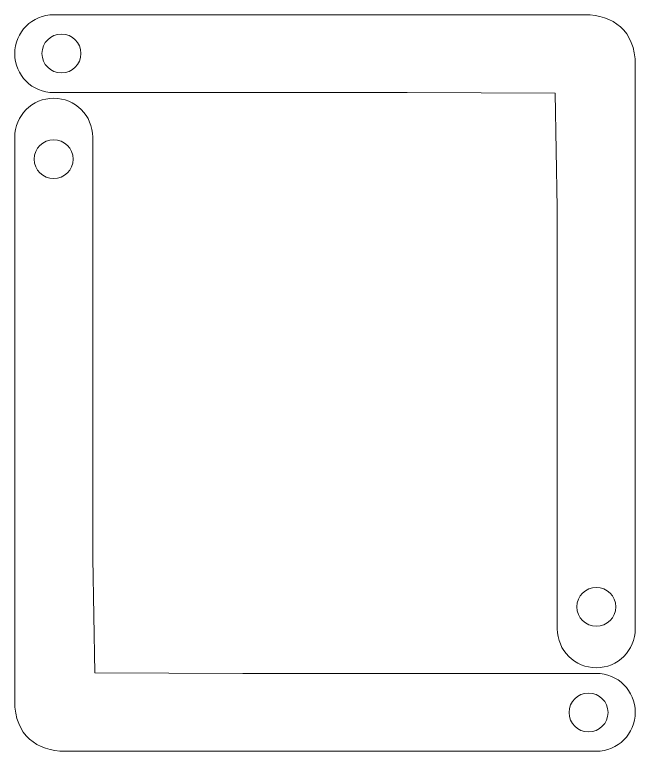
# Model space of a CAD drawing. Header units: centimetres. Extents: x 0.6 to 26.8, y 14.4 to 30.
# Drawn here: x 18.8 to 26.76, y 19.31 to 28.76 of the extents above; entities that cross this region are included whole.
import ezdxf

# ---------------------------------------------------------------- set-up
doc = ezdxf.new("R2010")
doc.units = ezdxf.units.CM
doc.header["$MEASUREMENT"] = 0
doc.layers.add('Camada 1', color=7, linetype='Continuous')

msp = doc.modelspace()

# ---------------------------------------------------------------- linework, layer by layer
at = {"layer": 'Camada 1', "color": 240, "lineweight": 9}
for points, knots in [([(24.00633, 28.75912), (24.00633, 28.75912), (21.65154, 28.75912), (21.65154, 28.75912), (21.65154, 28.75912), (21.06946, 28.75912), (20.48738, 28.75912), (19.9053, 28.75912), (19.9053, 28.75912), (19.9053, 28.75912), (19.29674, 28.75912), (19.29674, 28.75912), (19.29674, 28.75912), (19.0206, 28.75912), (18.79674, 28.53526), (18.79674, 28.25912), (18.79674, 28.25912), (18.79674, 27.98298), (19.0206, 27.75912), (19.29674, 27.75912), (19.29674, 27.75912), (19.49739, 27.75912), (19.69803, 27.75912), (19.89868, 27.75912), (19.89868, 27.75912), (19.89868, 27.75912), (23.79466, 27.75912), (23.79466, 27.75912), (23.79466, 27.75912), (23.80596, 27.75912), (23.81717, 27.75953), (23.82828, 27.76027), (23.82828, 27.76027), (23.82828, 27.76027), (25.72811, 27.75366), (25.72811, 27.75366), (25.72811, 27.75366), (25.72811, 27.75366), (25.75529, 26.28136), (25.75529, 26.28136), (25.75529, 26.28136), (25.75529, 26.28136), (25.75529, 20.87929), (25.75529, 20.87929), (25.75529, 20.87929), (25.75529, 20.60315), (25.97915, 20.37929), (26.25529, 20.37929), (26.25529, 20.37929), (26.53143, 20.37929), (26.75529, 20.60315), (26.75529, 20.87929), (26.75529, 20.87929), (26.75529, 20.87929), (26.75529, 21.12523), (26.75529, 21.12523), (26.75529, 21.12523), (26.75529, 21.12523), (26.75529, 26.51287), (26.75529, 26.51287), (26.75529, 26.51287), (26.75529, 27.04684), (26.75529, 27.58082), (26.75529, 28.11479), (26.75529, 28.11479), (26.75529, 28.55447), (26.46715, 28.75912), (26.10977, 28.75912), (26.10977, 28.75912), (26.10977, 28.75912), (24.00633, 28.75912), (24.00633, 28.75912)], [0, 0, 0, 0, 0.0526316, 0.0526316, 0.0526316, 0.0526316, 0.1052632, 0.1052632, 0.1052632, 0.1052632, 0.1578947, 0.1578947, 0.1578947, 0.1578947, 0.2105263, 0.2105263, 0.2105263, 0.2105263, 0.2631579, 0.2631579, 0.2631579, 0.2631579, 0.3157895, 0.3157895, 0.3157895, 0.3157895, 0.3684211, 0.3684211, 0.3684211, 0.3684211, 0.4210526, 0.4210526, 0.4210526, 0.4210526, 0.4736842, 0.4736842, 0.4736842, 0.4736842, 0.5263158, 0.5263158, 0.5263158, 0.5263158, 0.5789474, 0.5789474, 0.5789474, 0.5789474, 0.6315789, 0.6315789, 0.6315789, 0.6315789, 0.6842105, 0.6842105, 0.6842105, 0.6842105, 0.7368421, 0.7368421, 0.7368421, 0.7368421, 0.7894737, 0.7894737, 0.7894737, 0.7894737, 0.8421053, 0.8421053, 0.8421053, 0.8421053, 0.8947368, 0.8947368, 0.8947368, 0.8947368, 1, 1, 1, 1]), ([(19.14633, 28.26186), (19.14633, 28.39978), (19.25813, 28.51158), (19.39605, 28.51158), (19.39605, 28.51158), (19.53397, 28.51158), (19.64577, 28.39978), (19.64577, 28.26186), (19.64577, 28.26186), (19.64577, 28.12394), (19.53397, 28.01214), (19.39605, 28.01214), (19.39605, 28.01214), (19.25813, 28.01214), (19.14633, 28.12394), (19.14633, 28.26186)], [0, 0, 0, 0, 0.2, 0.2, 0.2, 0.2, 0.4, 0.4, 0.4, 0.4, 0.6, 0.6, 0.6, 0.6, 1, 1, 1, 1]), ([(21.5457, 19.3078), (21.5457, 19.3078), (23.90049, 19.3078), (23.90049, 19.3078), (23.90049, 19.3078), (24.48257, 19.3078), (25.06465, 19.3078), (25.64673, 19.3078), (25.64673, 19.3078), (25.64673, 19.3078), (26.25529, 19.3078), (26.25529, 19.3078), (26.25529, 19.3078), (26.53143, 19.3078), (26.75529, 19.53166), (26.75529, 19.8078), (26.75529, 19.8078), (26.75529, 20.08394), (26.53143, 20.3078), (26.25529, 20.3078), (26.25529, 20.3078), (26.05464, 20.3078), (25.854, 20.3078), (25.65335, 20.3078), (25.65335, 20.3078), (25.65335, 20.3078), (21.75737, 20.3078), (21.75737, 20.3078), (21.75737, 20.3078), (21.74607, 20.3078), (21.73486, 20.30739), (21.72375, 20.30665), (21.72375, 20.30665), (21.72375, 20.30665), (19.82392, 20.31326), (19.82392, 20.31326), (19.82392, 20.31326), (19.82392, 20.31326), (19.79674, 21.78556), (19.79674, 21.78556), (19.79674, 21.78556), (19.79674, 21.78556), (19.79674, 27.18763), (19.79674, 27.18763), (19.79674, 27.18763), (19.79674, 27.46377), (19.57288, 27.68763), (19.29674, 27.68763), (19.29674, 27.68763), (19.0206, 27.68763), (18.79674, 27.46377), (18.79674, 27.18763), (18.79674, 27.18763), (18.79674, 27.18763), (18.79674, 26.94169), (18.79674, 26.94169), (18.79674, 26.94169), (18.79674, 26.94169), (18.79674, 21.55405), (18.79674, 21.55405), (18.79674, 21.55405), (18.79674, 21.02008), (18.79674, 20.4861), (18.79674, 19.95213), (18.79674, 19.95213), (18.79674, 19.51245), (19.08488, 19.3078), (19.44226, 19.3078), (19.44226, 19.3078), (19.44226, 19.3078), (21.5457, 19.3078), (21.5457, 19.3078)], [0, 0, 0, 0, 0.0526316, 0.0526316, 0.0526316, 0.0526316, 0.1052632, 0.1052632, 0.1052632, 0.1052632, 0.1578947, 0.1578947, 0.1578947, 0.1578947, 0.2105263, 0.2105263, 0.2105263, 0.2105263, 0.2631579, 0.2631579, 0.2631579, 0.2631579, 0.3157895, 0.3157895, 0.3157895, 0.3157895, 0.3684211, 0.3684211, 0.3684211, 0.3684211, 0.4210526, 0.4210526, 0.4210526, 0.4210526, 0.4736842, 0.4736842, 0.4736842, 0.4736842, 0.5263158, 0.5263158, 0.5263158, 0.5263158, 0.5789474, 0.5789474, 0.5789474, 0.5789474, 0.6315789, 0.6315789, 0.6315789, 0.6315789, 0.6842105, 0.6842105, 0.6842105, 0.6842105, 0.7368421, 0.7368421, 0.7368421, 0.7368421, 0.7894737, 0.7894737, 0.7894737, 0.7894737, 0.8421053, 0.8421053, 0.8421053, 0.8421053, 0.8947368, 0.8947368, 0.8947368, 0.8947368, 1, 1, 1, 1]), ([(19.54525, 26.90597), (19.54525, 26.76805), (19.43345, 26.65625), (19.29553, 26.65625), (19.29553, 26.65625), (19.15761, 26.65625), (19.04581, 26.76805), (19.04581, 26.90597), (19.04581, 26.90597), (19.04581, 27.04389), (19.15761, 27.15569), (19.29553, 27.15569), (19.29553, 27.15569), (19.43345, 27.15569), (19.54525, 27.04389), (19.54525, 26.90597)], [0, 0, 0, 0, 0.2, 0.2, 0.2, 0.2, 0.4, 0.4, 0.4, 0.4, 0.6, 0.6, 0.6, 0.6, 1, 1, 1, 1]), ([(26.00678, 21.16095), (26.00678, 21.29887), (26.11858, 21.41067), (26.2565, 21.41067), (26.2565, 21.41067), (26.39442, 21.41067), (26.50622, 21.29887), (26.50622, 21.16095), (26.50622, 21.16095), (26.50622, 21.02303), (26.39442, 20.91123), (26.2565, 20.91123), (26.2565, 20.91123), (26.11858, 20.91123), (26.00678, 21.02303), (26.00678, 21.16095)], [0, 0, 0, 0, 0.2, 0.2, 0.2, 0.2, 0.4, 0.4, 0.4, 0.4, 0.6, 0.6, 0.6, 0.6, 1, 1, 1, 1]), ([(26.4057, 19.80506), (26.4057, 19.66714), (26.2939, 19.55534), (26.15598, 19.55534), (26.15598, 19.55534), (26.01806, 19.55534), (25.90626, 19.66714), (25.90626, 19.80506), (25.90626, 19.80506), (25.90626, 19.94298), (26.01806, 20.05478), (26.15598, 20.05478), (26.15598, 20.05478), (26.2939, 20.05478), (26.4057, 19.94298), (26.4057, 19.80506)], [0, 0, 0, 0, 0.2, 0.2, 0.2, 0.2, 0.4, 0.4, 0.4, 0.4, 0.6, 0.6, 0.6, 0.6, 1, 1, 1, 1])]:
    msp.add_open_spline(points, degree=3, knots=knots, dxfattribs=at)

doc.saveas('drawing.dxf')
